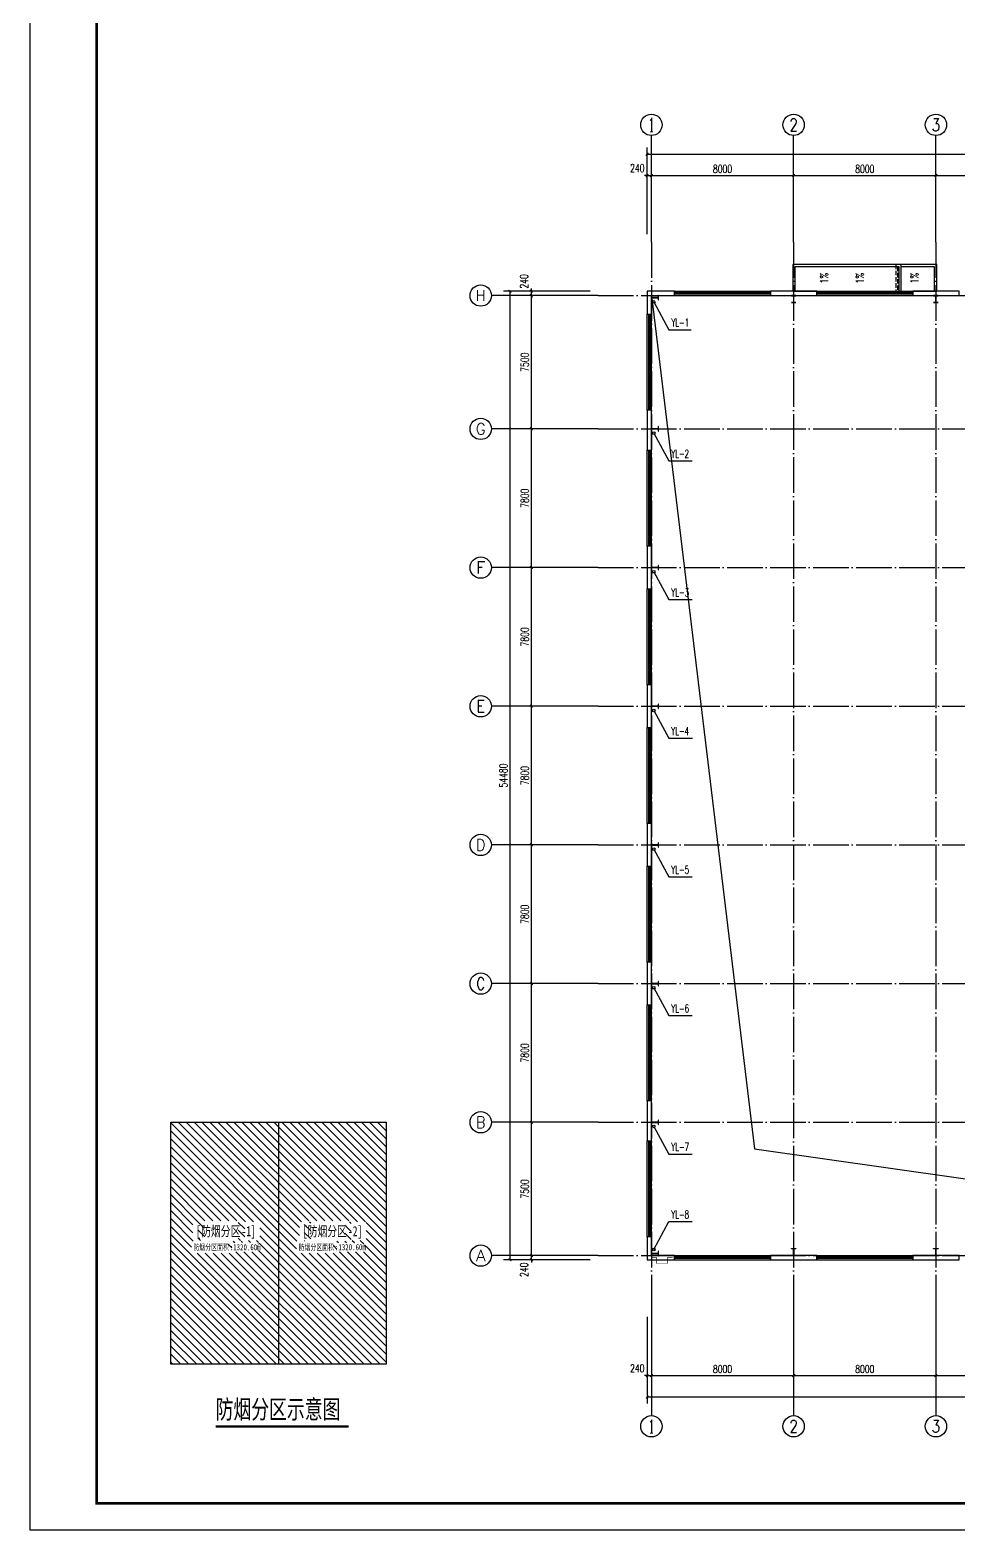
# Model space of a CAD drawing. Header units: millimetres. Extents: x 3804182 to 7463862, y 18008854 to 19247705.
# Drawn here: x 4682022 to 4734272, y 18842375 to 18926740 of the extents above; entities that cross this region are included whole.
import ezdxf
from ezdxf.enums import TextEntityAlignment as Align

# ---------------------------------------------------------------- set-up
doc = ezdxf.new("R2010")
doc.units = ezdxf.units.MM
doc.header["$LTSCALE"] = 1000
doc.header["$MEASUREMENT"] = 0
doc.linetypes.add('DASH', pattern=[0.35, 0.25, -0.1])
doc.linetypes.add('DOTE', pattern=[2.42, 2, -0.2, 0.02, -0.2])
doc.layers.get('Defpoints').update_dxf_attribs({"color": 1})
for name, color, linetype in [('0 - 填充', 251, 'Continuous'), ('00-人防文字', 140, 'Continuous'), ('AXIS_TEXT', 7, 'Continuous'), ('AXIS_外部', 171, 'Continuous'), ('COLUMN', 2, 'Continuous'), ('DIM_SYMB', 165, 'Continuous'), ('DIM_雨水', 3, 'Continuous'), ('DOTE', 250, 'DOTE'), ('PUB_TEXT', 7, 'Continuous'), ('TK', 4, 'Continuous'), ('TWT_TEXT', 7, 'Continuous'), ('VPIPE-雨水', 4, 'Continuous'), ('WALL-PARAPET', 6, 'Continuous'), ('WINDOW', 140, 'Continuous')]:
    doc.layers.add(name, color=color, linetype=linetype)
doc.styles.add('_TCH_AXIS', font='COMPLEX', dxfattribs={"bigfont": 'GBCBIG'})
doc.styles.add('_TCH_DIM', font='SIMPLEX', dxfattribs={"bigfont": 'GBCBIG'})
doc.styles.add('_TCH_DIM_T3', font='SIMPLEX', dxfattribs={"width": 0.705882, "bigfont": 'GBCBIG'})
doc.styles.add('_TWT_SERIAL', font='COMPLEX', dxfattribs={"width": 0.8, "height": 3, "bigfont": 'HZTXT'})
doc.styles.add('COMPLEX', font='COMPLEX')
doc.styles.add('HT', font='simhei.ttf', dxfattribs={"width": 0.7})
doc.dimstyles.new('_TCH_ARCH&&150', dxfattribs={"dimtxt": 446.25, "dimasz": 150, "dimexe": 375, "dimexo": 450, "dimgap": 150, "dimtad": 1, "dimdec": 0, "dimzin": 0, "dimdsep": 46, "dimtxsty": '_TCH_DIM_T3', "dimblk": 'ARCHTICK', "dimcen": 0.09, "dimclrt": 7, "dimazin": 2, "dimtfac": 1, "dimtdec": 0, "dimtix": 1, "dimtmove": 2, "dimatfit": 3, "dimfxl": 0, "dimtolj": 1, "dimtzin": 0, "dimarcsym": 0})

# ---------------------------------------------------------------- blocks, each defined once
blk = doc.blocks.new('A$C3ACC4A1C')
at = {"layer": 'COLUMN'}
h = blk.add_hatch(color=256, dxfattribs=at)
h.paths.add_polyline_path([(125, 400), (0, 400), (0, 388), (120, 388), (120, 200), (125, 200)])
h.paths.add_polyline_path([(250, 400), (125, 400), (125, 200), (130, 200), (130, 388), (250, 388)])
h.paths.add_polyline_path([(250, 12), (130, 12), (130, 200), (125, 200), (125, 0), (250, 0)])
h.paths.add_polyline_path([(125, 200), (120, 200), (120, 12), (0, 12), (0, 0), (125, 0)])
blk.add_lwpolyline([(0, 0), (0, 12), (120, 12), (120, 388), (0, 388), (0, 400), (250, 400), (250, 388), (130, 388), (130, 12), (250, 12), (250, 0)], close=True, dxfattribs=at)
blk = doc.blocks.new('GeYuanFrame_63378753', base_point=(20.09, 4.53))
at = {"layer": 'TK'}
blk.add_lwpolyline([(20.09, 4.53), (20.09, 598.53), (861.09, 598.53), (861.09, 4.53)], close=True, dxfattribs=at)
at = {"layer": 'TK', "const_width": 1}
blk.add_lwpolyline([(45.09, 588.53), (851.09, 588.53), (851.09, 14.53), (45.09, 14.53)], close=True, dxfattribs=at)
blk = doc.blocks.new('_ArchTick')
at = {"color": 0, "linetype": 'ByBlock', "const_width": 0.4}
blk.add_lwpolyline([(-0.5, -0.5), (0.5, 0.5)], dxfattribs=at)
blk = doc.blocks.new('*D113')
at = {"layer": 'AXIS_外部', "color": 0, "lineweight": -2}
for p, q in [((4716732, 18918556), (4716582, 18918556)), ((4716732, 18915256), (4716732, 18918931)), ((4716732, 18918556), (4716972, 18918556)), ((4716972, 18915256), (4716972, 18918931)), ((4716972, 18918556), (4717122, 18918556))]:
    blk.add_line(p, q, dxfattribs=at)
at = {"layer": 'Defpoints', "color": 0}
for p in [(4716972, 18918556), (4716732, 18914806), (4716972, 18914806)]:
    blk.add_point(p, dxfattribs=at)
at = {"layer": 'AXIS_外部', "color": 0, "lineweight": -2, "xscale": 150, "yscale": 150, "zscale": 150}
blk.add_blockref('_ArchTick', (4716732, 18918556), dxfattribs=at)
at = {"layer": 'AXIS_外部', "color": 0, "lineweight": -2, "xscale": 150, "yscale": 150, "zscale": 150, "rotation": 180}
blk.add_blockref('_ArchTick', (4716972, 18918556), dxfattribs=at)
at = {"layer": 'AXIS_外部', "color": 7, "insert": (4716177, 18918969), "char_height": 446.2, "attachment_point": 5, "style": '_TCH_DIM_T3'}
blk.add_mtext('\\A1;240', dxfattribs=at)
blk = doc.blocks.new('*D114')
at = {"layer": 'AXIS_外部', "color": 0, "lineweight": -2}
for p, q in [((4716972, 18915256), (4716972, 18918931)), ((4716972, 18918556), (4724972, 18918556)), ((4724972, 18915256), (4724972, 18918931))]:
    blk.add_line(p, q, dxfattribs=at)
at = {"layer": 'Defpoints', "color": 0}
for p in [(4724972, 18918556), (4716972, 18914806), (4724972, 18914806)]:
    blk.add_point(p, dxfattribs=at)
at = {"layer": 'AXIS_外部', "color": 0, "lineweight": -2, "xscale": 150, "yscale": 150, "zscale": 150, "rotation": 180}
blk.add_blockref('_ArchTick', (4716972, 18918556), dxfattribs=at)
at = {"layer": 'AXIS_外部', "color": 0, "lineweight": -2, "xscale": 150, "yscale": 150, "zscale": 150}
blk.add_blockref('_ArchTick', (4724972, 18918556), dxfattribs=at)
at = {"layer": 'AXIS_外部', "color": 7, "insert": (4720972, 18918929), "char_height": 446.2, "attachment_point": 5, "style": '_TCH_DIM_T3'}
blk.add_mtext('\\A1;8000', dxfattribs=at)
blk = doc.blocks.new('*D115')
at = {"layer": 'AXIS_外部', "color": 0, "lineweight": -2}
for p, q in [((4724972, 18915256), (4724972, 18918931)), ((4724972, 18918556), (4732972, 18918556)), ((4732972, 18915256), (4732972, 18918931))]:
    blk.add_line(p, q, dxfattribs=at)
at = {"layer": 'Defpoints', "color": 0}
for p in [(4732972, 18918556), (4724972, 18914806), (4732972, 18914806)]:
    blk.add_point(p, dxfattribs=at)
at = {"layer": 'AXIS_外部', "color": 0, "lineweight": -2, "xscale": 150, "yscale": 150, "zscale": 150, "rotation": 180}
blk.add_blockref('_ArchTick', (4724972, 18918556), dxfattribs=at)
at = {"layer": 'AXIS_外部', "color": 0, "lineweight": -2, "xscale": 150, "yscale": 150, "zscale": 150}
blk.add_blockref('_ArchTick', (4732972, 18918556), dxfattribs=at)
at = {"layer": 'AXIS_外部', "color": 7, "insert": (4728972, 18918929), "char_height": 446.2, "attachment_point": 5, "style": '_TCH_DIM_T3'}
blk.add_mtext('\\A1;8000', dxfattribs=at)
blk = doc.blocks.new('*D116')
at = {"layer": 'AXIS_外部', "color": 0, "lineweight": -2}
for p, q in [((4732972, 18915256), (4732972, 18918931)), ((4732972, 18918556), (4740972, 18918556)), ((4740972, 18915256), (4740972, 18918931))]:
    blk.add_line(p, q, dxfattribs=at)
at = {"layer": 'Defpoints', "color": 0}
for p in [(4740972, 18918556), (4732972, 18914806), (4740972, 18914806)]:
    blk.add_point(p, dxfattribs=at)
at = {"layer": 'AXIS_外部', "color": 0, "lineweight": -2, "xscale": 150, "yscale": 150, "zscale": 150, "rotation": 180}
blk.add_blockref('_ArchTick', (4732972, 18918556), dxfattribs=at)
at = {"layer": 'AXIS_外部', "color": 0, "lineweight": -2, "xscale": 150, "yscale": 150, "zscale": 150}
blk.add_blockref('_ArchTick', (4740972, 18918556), dxfattribs=at)
at = {"layer": 'AXIS_外部', "color": 7, "insert": (4736972, 18918929), "char_height": 446.2, "attachment_point": 5, "style": '_TCH_DIM_T3'}
blk.add_mtext('\\A1;8000', dxfattribs=at)
blk = doc.blocks.new('*D121')
at = {"layer": 'AXIS_外部', "color": 0, "lineweight": -2}
for p, q in [((4716732, 18915256), (4716732, 18920131)), ((4765212, 18915256), (4765212, 18920131)), ((4716732, 18919756), (4765212, 18919756))]:
    blk.add_line(p, q, dxfattribs=at)
at = {"layer": 'Defpoints', "color": 0}
for p in [(4765212, 18919756), (4716732, 18914806), (4765212, 18914806)]:
    blk.add_point(p, dxfattribs=at)
at = {"layer": 'AXIS_外部', "color": 0, "lineweight": -2, "xscale": 150, "yscale": 150, "zscale": 150, "rotation": 180}
blk.add_blockref('_ArchTick', (4716732, 18919756), dxfattribs=at)
at = {"layer": 'AXIS_外部', "color": 0, "lineweight": -2, "xscale": 150, "yscale": 150, "zscale": 150}
blk.add_blockref('_ArchTick', (4765212, 18919756), dxfattribs=at)
at = {"layer": 'AXIS_外部', "color": 7, "insert": (4740972, 18920129), "char_height": 446.2, "attachment_point": 5, "style": '_TCH_DIM_T3'}
blk.add_mtext('\\A1;48480', dxfattribs=at)
blk = doc.blocks.new('*D130')
at = {"layer": 'AXIS_外部', "color": 0, "lineweight": -2}
for p, q in [((4716732, 18854356), (4716732, 18850681)), ((4716972, 18854356), (4716972, 18850681)), ((4716732, 18851056), (4716582, 18851056)), ((4716732, 18851056), (4716972, 18851056)), ((4716972, 18851056), (4717122, 18851056))]:
    blk.add_line(p, q, dxfattribs=at)
at = {"layer": 'Defpoints', "color": 0}
for p in [(4716732, 18854806), (4716972, 18854806), (4716972, 18851056)]:
    blk.add_point(p, dxfattribs=at)
at = {"layer": 'AXIS_外部', "color": 0, "lineweight": -2, "xscale": 150, "yscale": 150, "zscale": 150}
blk.add_blockref('_ArchTick', (4716732, 18851056), dxfattribs=at)
at = {"layer": 'AXIS_外部', "color": 0, "lineweight": -2, "xscale": 150, "yscale": 150, "zscale": 150, "rotation": 180}
blk.add_blockref('_ArchTick', (4716972, 18851056), dxfattribs=at)
at = {"layer": 'AXIS_外部', "color": 7, "insert": (4716177, 18851469), "char_height": 446.2, "attachment_point": 5, "style": '_TCH_DIM_T3'}
blk.add_mtext('\\A1;240', dxfattribs=at)
blk = doc.blocks.new('*D131')
at = {"layer": 'AXIS_外部', "color": 0, "lineweight": -2}
for p, q in [((4716972, 18854356), (4716972, 18850681)), ((4724972, 18854356), (4724972, 18850681)), ((4716972, 18851056), (4724972, 18851056))]:
    blk.add_line(p, q, dxfattribs=at)
at = {"layer": 'Defpoints', "color": 0}
for p in [(4716972, 18854806), (4724972, 18854806), (4724972, 18851056)]:
    blk.add_point(p, dxfattribs=at)
at = {"layer": 'AXIS_外部', "color": 0, "lineweight": -2, "xscale": 150, "yscale": 150, "zscale": 150, "rotation": 180}
blk.add_blockref('_ArchTick', (4716972, 18851056), dxfattribs=at)
at = {"layer": 'AXIS_外部', "color": 0, "lineweight": -2, "xscale": 150, "yscale": 150, "zscale": 150}
blk.add_blockref('_ArchTick', (4724972, 18851056), dxfattribs=at)
at = {"layer": 'AXIS_外部', "color": 7, "insert": (4720972, 18851429), "char_height": 446.2, "attachment_point": 5, "style": '_TCH_DIM_T3'}
blk.add_mtext('\\A1;8000', dxfattribs=at)
blk = doc.blocks.new('*D132')
at = {"layer": 'AXIS_外部', "color": 0, "lineweight": -2}
for p, q in [((4724972, 18854356), (4724972, 18850681)), ((4732972, 18854356), (4732972, 18850681)), ((4724972, 18851056), (4732972, 18851056))]:
    blk.add_line(p, q, dxfattribs=at)
at = {"layer": 'Defpoints', "color": 0}
for p in [(4724972, 18854806), (4732972, 18854806), (4732972, 18851056)]:
    blk.add_point(p, dxfattribs=at)
at = {"layer": 'AXIS_外部', "color": 0, "lineweight": -2, "xscale": 150, "yscale": 150, "zscale": 150, "rotation": 180}
blk.add_blockref('_ArchTick', (4724972, 18851056), dxfattribs=at)
at = {"layer": 'AXIS_外部', "color": 0, "lineweight": -2, "xscale": 150, "yscale": 150, "zscale": 150}
blk.add_blockref('_ArchTick', (4732972, 18851056), dxfattribs=at)
at = {"layer": 'AXIS_外部', "color": 7, "insert": (4728972, 18851429), "char_height": 446.2, "attachment_point": 5, "style": '_TCH_DIM_T3'}
blk.add_mtext('\\A1;8000', dxfattribs=at)
blk = doc.blocks.new('*D133')
at = {"layer": 'AXIS_外部', "color": 0, "lineweight": -2}
for p, q in [((4732972, 18854356), (4732972, 18850681)), ((4740972, 18854356), (4740972, 18850681)), ((4732972, 18851056), (4740972, 18851056))]:
    blk.add_line(p, q, dxfattribs=at)
at = {"layer": 'Defpoints', "color": 0}
for p in [(4732972, 18854806), (4740972, 18854806), (4740972, 18851056)]:
    blk.add_point(p, dxfattribs=at)
at = {"layer": 'AXIS_外部', "color": 0, "lineweight": -2, "xscale": 150, "yscale": 150, "zscale": 150, "rotation": 180}
blk.add_blockref('_ArchTick', (4732972, 18851056), dxfattribs=at)
at = {"layer": 'AXIS_外部', "color": 0, "lineweight": -2, "xscale": 150, "yscale": 150, "zscale": 150}
blk.add_blockref('_ArchTick', (4740972, 18851056), dxfattribs=at)
at = {"layer": 'AXIS_外部', "color": 7, "insert": (4736972, 18851429), "char_height": 446.2, "attachment_point": 5, "style": '_TCH_DIM_T3'}
blk.add_mtext('\\A1;8000', dxfattribs=at)
blk = doc.blocks.new('*D138')
at = {"layer": 'AXIS_外部', "color": 0, "lineweight": -2}
for p, q in [((4716732, 18854356), (4716732, 18849481)), ((4765212, 18854356), (4765212, 18849481)), ((4716732, 18849856), (4765212, 18849856))]:
    blk.add_line(p, q, dxfattribs=at)
at = {"layer": 'Defpoints', "color": 0}
for p in [(4716732, 18854806), (4765212, 18854806), (4765212, 18849856)]:
    blk.add_point(p, dxfattribs=at)
at = {"layer": 'AXIS_外部', "color": 0, "lineweight": -2, "xscale": 150, "yscale": 150, "zscale": 150, "rotation": 180}
blk.add_blockref('_ArchTick', (4716732, 18849856), dxfattribs=at)
at = {"layer": 'AXIS_外部', "color": 0, "lineweight": -2, "xscale": 150, "yscale": 150, "zscale": 150}
blk.add_blockref('_ArchTick', (4765212, 18849856), dxfattribs=at)
at = {"layer": 'AXIS_外部', "color": 7, "insert": (4740972, 18850229), "char_height": 446.2, "attachment_point": 5, "style": '_TCH_DIM_T3'}
blk.add_mtext('\\A1;48480', dxfattribs=at)
blk = doc.blocks.new('*D139')
at = {"layer": 'AXIS_外部', "color": 0, "lineweight": -2}
for p, q in [((4713522, 18857806), (4709847, 18857806)), ((4713522, 18857566), (4709847, 18857566)), ((4710222, 18857806), (4710222, 18857956)), ((4710222, 18857566), (4710222, 18857806)), ((4710222, 18857566), (4710222, 18857416))]:
    blk.add_line(p, q, dxfattribs=at)
at = {"layer": 'Defpoints', "color": 0}
for p in [(4710222, 18857806), (4713972, 18857806), (4713972, 18857566)]:
    blk.add_point(p, dxfattribs=at)
at = {"layer": 'AXIS_外部', "color": 0, "lineweight": -2, "xscale": 150, "yscale": 150, "zscale": 150}
for p, rotation in [((4710222, 18857806), 270), ((4710222, 18857566), 90)]:
    blk.add_blockref('_ArchTick', p, dxfattribs=dict(at, rotation=rotation))
at = {"layer": 'AXIS_外部', "color": 7, "insert": (4709809, 18857011), "char_height": 446.2, "attachment_point": 5, "rotation": 90, "style": '_TCH_DIM_T3'}
blk.add_mtext('\\A1;240', dxfattribs=at)
blk = doc.blocks.new('*D140')
at = {"layer": 'AXIS_外部', "color": 0, "lineweight": -2}
for p, q in [((4713522, 18865306), (4709847, 18865306)), ((4710222, 18857806), (4710222, 18865306)), ((4713522, 18857806), (4709847, 18857806))]:
    blk.add_line(p, q, dxfattribs=at)
at = {"layer": 'Defpoints', "color": 0}
for p in [(4710222, 18865306), (4713972, 18865306), (4713972, 18857806)]:
    blk.add_point(p, dxfattribs=at)
at = {"layer": 'AXIS_外部', "color": 0, "lineweight": -2, "xscale": 150, "yscale": 150, "zscale": 150}
for p, rotation in [((4710222, 18865306), 90), ((4710222, 18857806), 270)]:
    blk.add_blockref('_ArchTick', p, dxfattribs=dict(at, rotation=rotation))
at = {"layer": 'AXIS_外部', "color": 7, "insert": (4709848, 18861556), "char_height": 446.2, "attachment_point": 5, "rotation": 90, "style": '_TCH_DIM_T3'}
blk.add_mtext('\\A1;7500', dxfattribs=at)
blk = doc.blocks.new('*D141')
at = {"layer": 'AXIS_外部', "color": 0, "lineweight": -2}
for p, q in [((4713522, 18873106), (4709847, 18873106)), ((4710222, 18865306), (4710222, 18873106)), ((4713522, 18865306), (4709847, 18865306))]:
    blk.add_line(p, q, dxfattribs=at)
at = {"layer": 'Defpoints', "color": 0}
for p in [(4710222, 18873106), (4713972, 18873106), (4713972, 18865306)]:
    blk.add_point(p, dxfattribs=at)
at = {"layer": 'AXIS_外部', "color": 0, "lineweight": -2, "xscale": 150, "yscale": 150, "zscale": 150}
for p, rotation in [((4710222, 18873106), 90), ((4710222, 18865306), 270)]:
    blk.add_blockref('_ArchTick', p, dxfattribs=dict(at, rotation=rotation))
at = {"layer": 'AXIS_外部', "color": 7, "insert": (4709848, 18869206), "char_height": 446.2, "attachment_point": 5, "rotation": 90, "style": '_TCH_DIM_T3'}
blk.add_mtext('\\A1;7800', dxfattribs=at)
blk = doc.blocks.new('*D142')
at = {"layer": 'AXIS_外部', "color": 0, "lineweight": -2}
for p, q in [((4713522, 18880906), (4709847, 18880906)), ((4710222, 18873106), (4710222, 18880906)), ((4713522, 18873106), (4709847, 18873106))]:
    blk.add_line(p, q, dxfattribs=at)
at = {"layer": 'Defpoints', "color": 0}
for p in [(4710222, 18880906), (4713972, 18880906), (4713972, 18873106)]:
    blk.add_point(p, dxfattribs=at)
at = {"layer": 'AXIS_外部', "color": 0, "lineweight": -2, "xscale": 150, "yscale": 150, "zscale": 150}
for p, rotation in [((4710222, 18880906), 90), ((4710222, 18873106), 270)]:
    blk.add_blockref('_ArchTick', p, dxfattribs=dict(at, rotation=rotation))
at = {"layer": 'AXIS_外部', "color": 7, "insert": (4709848, 18877006), "char_height": 446.2, "attachment_point": 5, "rotation": 90, "style": '_TCH_DIM_T3'}
blk.add_mtext('\\A1;7800', dxfattribs=at)
blk = doc.blocks.new('*D143')
at = {"layer": 'AXIS_外部', "color": 0, "lineweight": -2}
for p, q in [((4713522, 18888706), (4709847, 18888706)), ((4710222, 18880906), (4710222, 18888706)), ((4713522, 18880906), (4709847, 18880906))]:
    blk.add_line(p, q, dxfattribs=at)
at = {"layer": 'Defpoints', "color": 0}
for p in [(4710222, 18888706), (4713972, 18888706), (4713972, 18880906)]:
    blk.add_point(p, dxfattribs=at)
at = {"layer": 'AXIS_外部', "color": 0, "lineweight": -2, "xscale": 150, "yscale": 150, "zscale": 150}
for p, rotation in [((4710222, 18888706), 90), ((4710222, 18880906), 270)]:
    blk.add_blockref('_ArchTick', p, dxfattribs=dict(at, rotation=rotation))
at = {"layer": 'AXIS_外部', "color": 7, "insert": (4709848, 18884806), "char_height": 446.2, "attachment_point": 5, "rotation": 90, "style": '_TCH_DIM_T3'}
blk.add_mtext('\\A1;7800', dxfattribs=at)
blk = doc.blocks.new('*D144')
at = {"layer": 'AXIS_外部', "color": 0, "lineweight": -2}
for p, q in [((4713522, 18896506), (4709847, 18896506)), ((4710222, 18888706), (4710222, 18896506)), ((4713522, 18888706), (4709847, 18888706))]:
    blk.add_line(p, q, dxfattribs=at)
at = {"layer": 'Defpoints', "color": 0}
for p in [(4710222, 18896506), (4713972, 18896506), (4713972, 18888706)]:
    blk.add_point(p, dxfattribs=at)
at = {"layer": 'AXIS_外部', "color": 0, "lineweight": -2, "xscale": 150, "yscale": 150, "zscale": 150}
for p, rotation in [((4710222, 18896506), 90), ((4710222, 18888706), 270)]:
    blk.add_blockref('_ArchTick', p, dxfattribs=dict(at, rotation=rotation))
at = {"layer": 'AXIS_外部', "color": 7, "insert": (4709848, 18892606), "char_height": 446.2, "attachment_point": 5, "rotation": 90, "style": '_TCH_DIM_T3'}
blk.add_mtext('\\A1;7800', dxfattribs=at)
blk = doc.blocks.new('*D145')
at = {"layer": 'AXIS_外部', "color": 0, "lineweight": -2}
for p, q in [((4713522, 18904306), (4709847, 18904306)), ((4710222, 18896506), (4710222, 18904306)), ((4713522, 18896506), (4709847, 18896506))]:
    blk.add_line(p, q, dxfattribs=at)
at = {"layer": 'Defpoints', "color": 0}
for p in [(4710222, 18904306), (4713972, 18904306), (4713972, 18896506)]:
    blk.add_point(p, dxfattribs=at)
at = {"layer": 'AXIS_外部', "color": 0, "lineweight": -2, "xscale": 150, "yscale": 150, "zscale": 150}
for p, rotation in [((4710222, 18904306), 90), ((4710222, 18896506), 270)]:
    blk.add_blockref('_ArchTick', p, dxfattribs=dict(at, rotation=rotation))
at = {"layer": 'AXIS_外部', "color": 7, "insert": (4709848, 18900406), "char_height": 446.2, "attachment_point": 5, "rotation": 90, "style": '_TCH_DIM_T3'}
blk.add_mtext('\\A1;7800', dxfattribs=at)
blk = doc.blocks.new('*D146')
at = {"layer": 'AXIS_外部', "color": 0, "lineweight": -2}
for p, q in [((4713522, 18911806), (4709847, 18911806)), ((4710222, 18904306), (4710222, 18911806)), ((4713522, 18904306), (4709847, 18904306))]:
    blk.add_line(p, q, dxfattribs=at)
at = {"layer": 'Defpoints', "color": 0}
for p in [(4710222, 18911806), (4713972, 18911806), (4713972, 18904306)]:
    blk.add_point(p, dxfattribs=at)
at = {"layer": 'AXIS_外部', "color": 0, "lineweight": -2, "xscale": 150, "yscale": 150, "zscale": 150}
for p, rotation in [((4710222, 18911806), 90), ((4710222, 18904306), 270)]:
    blk.add_blockref('_ArchTick', p, dxfattribs=dict(at, rotation=rotation))
at = {"layer": 'AXIS_外部', "color": 7, "insert": (4709848, 18908056), "char_height": 446.2, "attachment_point": 5, "rotation": 90, "style": '_TCH_DIM_T3'}
blk.add_mtext('\\A1;7500', dxfattribs=at)
blk = doc.blocks.new('*D147')
at = {"layer": 'AXIS_外部', "color": 0, "lineweight": -2}
for p, q in [((4713522, 18912046), (4709847, 18912046)), ((4713522, 18911806), (4709847, 18911806)), ((4710222, 18912046), (4710222, 18912196)), ((4710222, 18911806), (4710222, 18912046)), ((4710222, 18911806), (4710222, 18911656))]:
    blk.add_line(p, q, dxfattribs=at)
at = {"layer": 'Defpoints', "color": 0}
for p in [(4710222, 18912046), (4713972, 18912046), (4713972, 18911806)]:
    blk.add_point(p, dxfattribs=at)
at = {"layer": 'AXIS_外部', "color": 0, "lineweight": -2, "xscale": 150, "yscale": 150, "zscale": 150}
for p, rotation in [((4710222, 18912046), 270), ((4710222, 18911806), 90)]:
    blk.add_blockref('_ArchTick', p, dxfattribs=dict(at, rotation=rotation))
at = {"layer": 'AXIS_外部', "color": 7, "insert": (4709809, 18912601), "char_height": 446.2, "attachment_point": 5, "rotation": 90, "style": '_TCH_DIM_T3'}
blk.add_mtext('\\A1;240', dxfattribs=at)
blk = doc.blocks.new('*D148')
at = {"layer": 'AXIS_外部', "color": 0, "lineweight": -2}
for p, q in [((4713522, 18912046), (4708647, 18912046)), ((4709022, 18857566), (4709022, 18912046)), ((4713522, 18857566), (4708647, 18857566))]:
    blk.add_line(p, q, dxfattribs=at)
at = {"layer": 'Defpoints', "color": 0}
for p in [(4709022, 18912046), (4713972, 18912046), (4713972, 18857566)]:
    blk.add_point(p, dxfattribs=at)
at = {"layer": 'AXIS_外部', "color": 0, "lineweight": -2, "xscale": 150, "yscale": 150, "zscale": 150}
for p, rotation in [((4709022, 18912046), 90), ((4709022, 18857566), 270)]:
    blk.add_blockref('_ArchTick', p, dxfattribs=dict(at, rotation=rotation))
at = {"layer": 'AXIS_外部', "color": 7, "insert": (4708648, 18884806), "char_height": 446.2, "attachment_point": 5, "rotation": 90, "style": '_TCH_DIM_T3'}
blk.add_mtext('\\A1;54480', dxfattribs=at)
blk = doc.blocks.new('_AXISO')
blk.add_circle((0, 0), 0.5)
at = {"layer": 'AXIS_TEXT', "style": 'COMPLEX', "width": 1.041667}
blk.add_attdef('A', text='', height=0.56, dxfattribs=at).set_placement((-0.25, -0.28), (0.25, -0.28), align=Align.FIT)
blk = doc.blocks.new('$WINLIB2D$00000001')
for p, q in [((-0.5, 0.5), (0.5, 0.5)), ((-0.5, 0.5), (-0.5, -0.5)), ((0.5, -0.5), (0.5, 0.5)), ((0.5, 0.167), (-0.5, 0.167)), ((0.5, -0.167), (-0.5, -0.167)), ((-0.5, -0.5), (0.5, -0.5))]:
    blk.add_line(p, q)

msp = doc.modelspace()

# ---------------------------------------------------------------- hatches: boundary and pattern name
at = {"layer": '0 - 填充'}
h = msp.add_hatch(dxfattribs=at)
h.set_pattern_fill('ANSI31', color=256, scale=200, angle=270, style=0)
h.set_pattern_definition([(315, (0, 0), (224.506403, 224.506403), [])])
h.paths.add_polyline_path([(4689934.5, 18865313), (4702054.5, 18865313), (4702054.5, 18851693), (4689934.5, 18851693)])
edge = h.paths.add_edge_path(flags=16)
edge.add_line((4691185.9, 18858656.6), (4691822.3, 18858656.6))
edge.add_line((4691822.3, 18858656.6), (4691822.3, 18859715.1))
edge.add_line((4691822.3, 18859715.1), (4691185.9, 18859715.1))
edge.add_line((4691185.9, 18859715.1), (4691185.9, 18858656.6))
edge.add_line((4691456.8, 18858621.8), (4694103.3, 18858621.8))
edge.add_line((4694103.3, 18858621.8), (4694103.3, 18859756.3))
edge.add_line((4694103.3, 18859756.3), (4691456.8, 18859756.3))
edge.add_line((4691456.8, 18859756.3), (4691456.8, 18858621.8))
edge.add_line((4693737.8, 18858656.6), (4694941.3, 18858656.6))
edge.add_line((4694941.3, 18858656.6), (4694941.3, 18859715.1))
edge.add_line((4694941.3, 18859715.1), (4693737.8, 18859715.1))
edge.add_line((4693737.8, 18859715.1), (4693737.8, 18858656.6))
edge = h.paths.add_edge_path(flags=16)
edge.add_line((4691101.6, 18857944.3), (4693370, 18857944.3))
edge.add_line((4693370, 18857944.3), (4693370, 18858625))
edge.add_line((4693370, 18858625), (4691101.6, 18858625))
edge.add_line((4691101.6, 18858625), (4691101.6, 18857944.3))
edge.add_line((4693171.1, 18858023.5), (4694873.2, 18858023.5))
edge.add_line((4694873.2, 18858023.5), (4694873.2, 18858536.2))
edge.add_line((4694873.2, 18858536.2), (4693171.1, 18858536.2))
edge.add_line((4693171.1, 18858536.2), (4693171.1, 18858023.5))
edge.add_line((4694746.4, 18858294.6), (4694914.1, 18858294.6))
edge.add_line((4694914.1, 18858294.6), (4694914.1, 18858542.4))
edge.add_line((4694914.1, 18858542.4), (4694746.4, 18858542.4))
edge.add_line((4694746.4, 18858542.4), (4694746.4, 18858294.6))
edge = h.paths.add_edge_path(flags=16)
edge.add_line((4697176.3, 18858656.6), (4697812.7, 18858656.6))
edge.add_line((4697812.7, 18858656.6), (4697812.7, 18859715.1))
edge.add_line((4697812.7, 18859715.1), (4697176.3, 18859715.1))
edge.add_line((4697176.3, 18859715.1), (4697176.3, 18858656.6))
edge.add_line((4697447.2, 18858621.8), (4700093.7, 18858621.8))
edge.add_line((4700093.7, 18858621.8), (4700093.7, 18859756.3))
edge.add_line((4700093.7, 18859756.3), (4697447.2, 18859756.3))
edge.add_line((4697447.2, 18859756.3), (4697447.2, 18858621.8))
edge.add_line((4699728.2, 18858656.6), (4700931.6, 18858656.6))
edge.add_line((4700931.6, 18858656.6), (4700931.6, 18859715.1))
edge.add_line((4700931.6, 18859715.1), (4699728.2, 18859715.1))
edge.add_line((4699728.2, 18859715.1), (4699728.2, 18858656.6))
edge = h.paths.add_edge_path(flags=16)
edge.add_line((4697018.1, 18857944.3), (4699286.5, 18857944.3))
edge.add_line((4699286.5, 18857944.3), (4699286.5, 18858625))
edge.add_line((4699286.5, 18858625), (4697018.1, 18858625))
edge.add_line((4697018.1, 18858625), (4697018.1, 18857944.3))
edge.add_line((4699087.6, 18858023.5), (4700789.6, 18858023.5))
edge.add_line((4700789.6, 18858023.5), (4700789.6, 18858536.2))
edge.add_line((4700789.6, 18858536.2), (4699087.6, 18858536.2))
edge.add_line((4699087.6, 18858536.2), (4699087.6, 18858023.5))
edge.add_line((4700662.9, 18858294.6), (4700830.6, 18858294.6))
edge.add_line((4700830.6, 18858294.6), (4700830.6, 18858542.4))
edge.add_line((4700830.6, 18858542.4), (4700662.9, 18858542.4))
edge.add_line((4700662.9, 18858542.4), (4700662.9, 18858294.6))

# ---------------------------------------------------------------- linework, layer by layer
at = {"const_width": 30}
msp.add_lwpolyline([(4718171.6, 18857686.2), (4717871.6, 18857686.2), (4717871.6, 18857366.2), (4717271.6, 18857366.2), (4717271.6, 18857686.2), (4716971.6, 18857686.2)], dxfattribs=at)
at = {"layer": 'AXIS_外部'}
for p, q in [((4716971.6, 18914806.2), (4716971.6, 18920806.2)), ((4724971.6, 18914806.2), (4724971.6, 18920806.2)), ((4732971.6, 18914806.2), (4732971.6, 18920806.2)), ((4713971.6, 18911806.2), (4707971.6, 18911806.2)), ((4713971.6, 18904306.2), (4707971.6, 18904306.2)), ((4713971.6, 18896506.2), (4707971.6, 18896506.2)), ((4713971.6, 18888706.2), (4707971.6, 18888706.2)), ((4713971.6, 18880906.2), (4707971.6, 18880906.2)), ((4713971.6, 18873106.2), (4707971.6, 18873106.2)), ((4695994.5, 18865313), (4695994.5, 18851693)), ((4713971.6, 18865306.2), (4707971.6, 18865306.2)), ((4713971.6, 18857806.2), (4707971.6, 18857806.2)), ((4716971.6, 18854806.2), (4716971.6, 18848806.2)), ((4724971.6, 18854806.2), (4724971.6, 18848806.2)), ((4732971.6, 18854806.2), (4732971.6, 18848806.2))]:
    msp.add_line(p, q, dxfattribs=at)
msp.add_lwpolyline([(4689934.5, 18865313), (4702054.5, 18865313), (4702054.5, 18851693), (4689934.5, 18851693)], close=True, dxfattribs=at)
at = {"layer": 'DIM_SYMB'}
for points in [[(4727068.6, 18912140.9, 0, 0, 0), (4727068.6, 18912887.1, 120, 0, 0), (4727068.6, 18913337.1, 0, 0, 0)], [(4729074.6, 18912140.9, 0, 0, 0), (4729074.6, 18912887.1, 120, 0, 0), (4729074.6, 18913337.1, 0, 0, 0)], [(4732146, 18912140.9, 0, 0, 0), (4732146, 18912887.1, 120, 0, 0), (4732146, 18913337.1, 0, 0, 0)]]:
    msp.add_lwpolyline(points, format="xyseb", dxfattribs=at)
at = {"layer": 'DIM_SYMB', "const_width": 140}
msp.add_lwpolyline([(4692457.2, 18848195.7), (4699952.8, 18848195.7)], dxfattribs=at)
at = {"layer": 'DIM_雨水'}
for p, q in [((4717098.8, 18911443), (4717943.2, 18909879.2)), ((4717943.2, 18909879.2), (4719201, 18909879.2)), ((4717098.8, 18904068), (4717943.2, 18902504.2)), ((4717943.2, 18902504.2), (4719262.6, 18902504.2)), ((4717098.8, 18896268), (4717943.2, 18894704.2)), ((4717943.2, 18894704.2), (4719262.6, 18894704.2)), ((4717098.8, 18888468), (4717943.2, 18886904.2)), ((4717943.2, 18886904.2), (4719287.5, 18886904.2)), ((4717098.8, 18880668), (4717943.2, 18879104.2)), ((4717943.2, 18879104.2), (4719262.6, 18879104.2)), ((4717098.8, 18872868), (4717943.2, 18871304.2)), ((4717943.2, 18871304.2), (4719262.6, 18871304.2)), ((4717098.8, 18865078), (4717943.2, 18863514.2)), ((4717943.2, 18863514.2), (4719262.6, 18863514.2)), ((4717098.8, 18858154.4), (4717943.2, 18859718.1)), ((4717943.2, 18859718.1), (4719262.6, 18859718.1))]:
    msp.add_line(p, q, dxfattribs=at)
at = {"layer": 'DOTE'}
for p, q in [((4716971.6, 18914806.2), (4716971.6, 18854806.2)), ((4724971.6, 18914806.2), (4724971.6, 18854806.2)), ((4732971.6, 18914806.2), (4732971.6, 18854806.2)), ((4713971.6, 18911806.2), (4767971.6, 18911806.2)), ((4713971.6, 18904306.2), (4770344.5, 18904306.2)), ((4713971.6, 18896506.2), (4770344.5, 18896506.2)), ((4713971.6, 18888706.2), (4770344.5, 18888706.2)), ((4713971.6, 18880906.2), (4770344.5, 18880906.2)), ((4713971.6, 18873106.2), (4770344.5, 18873106.2)), ((4713971.6, 18865306.2), (4770344.5, 18865306.2)), ((4713971.6, 18857806.2), (4770344.5, 18857806.2))]:
    msp.add_line(p, q, dxfattribs=at)
at = {"layer": 'VPIPE-雨水', "linetype": 'Continuous'}
for centre in [(4717098.8, 18911443), (4717098.8, 18904068), (4717098.8, 18896268), (4717098.8, 18888468), (4717098.8, 18880668), (4717098.8, 18872868), (4717098.8, 18865078), (4717098.8, 18858154.4)]:
    msp.add_circle(centre, 75, dxfattribs=at)
at = {"layer": 'WALL-PARAPET'}
for p, q in [((4718271.6, 18912046.2), (4716731.6, 18912046.2)), ((4716731.6, 18912046.2), (4716731.6, 18910756.2)), ((4716971.6, 18911806.2), (4718271.6, 18911806.2)), ((4716971.6, 18910756.2), (4716971.6, 18911806.2)), ((4718271.6, 18911806.2), (4718271.6, 18912046.2)), ((4726271.6, 18912046.2), (4723671.6, 18912046.2)), ((4723671.6, 18912046.2), (4723671.6, 18911806.2)), ((4723671.6, 18911806.2), (4726271.6, 18911806.2)), ((4726271.6, 18911806.2), (4726271.6, 18912046.2)), ((4734271.6, 18912046.2), (4731671.6, 18912046.2)), ((4731671.6, 18912046.2), (4731671.6, 18911806.2)), ((4731671.6, 18911806.2), (4734271.6, 18911806.2)), ((4734271.6, 18911806.2), (4734271.6, 18912046.2)), ((4716731.6, 18910756.2), (4716971.6, 18910756.2)), ((4716971.6, 18905356.2), (4716731.6, 18905356.2)), ((4716731.6, 18905356.2), (4716731.6, 18903106.2)), ((4716971.6, 18903106.2), (4716971.6, 18905356.2)), ((4716731.6, 18903106.2), (4716971.6, 18903106.2)), ((4716971.6, 18897706.2), (4716731.6, 18897706.2)), ((4716731.6, 18897706.2), (4716731.6, 18895306.2)), ((4716971.6, 18895306.2), (4716971.6, 18897706.2)), ((4716731.6, 18895306.2), (4716971.6, 18895306.2)), ((4716971.6, 18889906.2), (4716731.6, 18889906.2)), ((4716731.6, 18889906.2), (4716731.6, 18887506.2)), ((4716971.6, 18887506.2), (4716971.6, 18889906.2)), ((4716731.6, 18887506.2), (4716971.6, 18887506.2)), ((4716971.6, 18882106.2), (4716731.6, 18882106.2)), ((4716731.6, 18882106.2), (4716731.6, 18879706.2)), ((4716971.6, 18879706.2), (4716971.6, 18882106.2)), ((4716731.6, 18879706.2), (4716971.6, 18879706.2)), ((4716971.6, 18874306.2), (4716731.6, 18874306.2)), ((4716731.6, 18874306.2), (4716731.6, 18871906.2)), ((4716971.6, 18871906.2), (4716971.6, 18874306.2)), ((4716731.6, 18871906.2), (4716971.6, 18871906.2)), ((4716971.6, 18866506.2), (4716731.6, 18866506.2)), ((4716731.6, 18866506.2), (4716731.6, 18864256.2)), ((4716971.6, 18864256.2), (4716971.6, 18866506.2)), ((4716731.6, 18864256.2), (4716971.6, 18864256.2)), ((4716971.6, 18858856.2), (4716731.6, 18858856.2)), ((4716731.6, 18858856.2), (4716731.6, 18857566.2)), ((4716971.6, 18857806.2), (4716971.6, 18858856.2)), ((4716731.6, 18857566.2), (4718271.6, 18857566.2)), ((4718271.6, 18857806.2), (4716971.6, 18857806.2)), ((4718271.6, 18857566.2), (4718271.6, 18857806.2)), ((4726271.6, 18857806.2), (4723671.6, 18857806.2)), ((4723671.6, 18857806.2), (4723671.6, 18857566.2)), ((4723671.6, 18857566.2), (4726271.6, 18857566.2)), ((4726271.6, 18857566.2), (4726271.6, 18857806.2)), ((4734271.6, 18857806.2), (4731671.6, 18857806.2)), ((4731671.6, 18857806.2), (4731671.6, 18857566.2)), ((4731671.6, 18857566.2), (4734271.6, 18857566.2)), ((4734271.6, 18857566.2), (4734271.6, 18857806.2))]:
    msp.add_line(p, q, dxfattribs=at)
at = {"layer": 'WINDOW', "linetype": 'DASH'}
for p, q in [((4730721.6, 18913546.2), (4730721.6, 18912046.2)), ((4730821.6, 18913426.2), (4730821.6, 18912046.2))]:
    msp.add_line(p, q, dxfattribs=at)
at = {"layer": 'WINDOW'}
msp.add_lwpolyline([(4731021.6, 18913546.2), (4724921.6, 18913546.2), (4724921.6, 18912046.2), (4731021.6, 18912046.2)], close=True, dxfattribs=at)
for points in [[(4730901.6, 18912046.2), (4730901.6, 18913426.2), (4725041.6, 18913426.2), (4725041.6, 18912046.2)], [(4731221.6, 18912046.2), (4733021.6, 18912046.2), (4733021.6, 18913546.2), (4731021.6, 18913546.2)], [(4732901.6, 18912046.2), (4732901.6, 18913426.2), (4731021.6, 18913426.2)]]:
    msp.add_lwpolyline(points, dxfattribs=at)
at = {"layer": 'WINDOW', "color": 8}
msp.add_lwpolyline([(4716983.6, 18911806.2), (4722777.7, 18863817.1), (4764971.6, 18857806.2)], dxfattribs=at)

# ---------------------------------------------------------------- block references
at = {"layer": 'AXIS_外部', "xscale": 150, "yscale": 150, "zscale": 150}
msp.add_blockref('GeYuanFrame_63378753', (4682021.6, 18842374.7), dxfattribs=at)
at = {"layer": 'AXIS_外部'}
ref = msp.add_blockref('_AXISO', (4716971.6, 18921406.2), dxfattribs=dict(at, xscale=1200, yscale=1200, zscale=1200))
ref.add_attrib('A', '1', dxfattribs={"layer": 'AXIS_TEXT', "height": 772.1, "style": '_TCH_AXIS'}).set_placement((4716806.1, 18921020.1), (4717137, 18921020.1), align=Align.FIT)
ref = msp.add_blockref('_AXISO', (4724971.6, 18921406.2), dxfattribs=dict(at, xscale=1200, yscale=1200, zscale=1200))
ref.add_attrib('A', '2', dxfattribs={"layer": 'AXIS_TEXT', "height": 698.9, "style": '_TCH_AXIS'}).set_placement((4724738.6, 18921056.7), (4725204.6, 18921056.7), align=Align.FIT)
ref = msp.add_blockref('_AXISO', (4732971.6, 18921406.2), dxfattribs=dict(at, xscale=1200, yscale=1200, zscale=1200))
ref.add_attrib('A', '3', dxfattribs={"layer": 'AXIS_TEXT', "height": 698.9, "style": '_TCH_AXIS'}).set_placement((4732738.6, 18921056.7), (4733204.6, 18921056.7), align=Align.FIT)
ref = msp.add_blockref('_AXISO', (4707371.6, 18911806.2), dxfattribs=dict(at, xscale=1200, yscale=1200, zscale=1200))
ref.add_attrib('A', 'H', dxfattribs={"layer": 'AXIS_TEXT', "height": 608.3, "style": '_TCH_AXIS'}).set_placement((4707081.9, 18911502), (4707661.2, 18911502), align=Align.FIT)
ref = msp.add_blockref('_AXISO', (4707371.6, 18904306.2), dxfattribs=dict(at, xscale=1200, yscale=1200, zscale=1200))
ref.add_attrib('A', 'G', dxfattribs={"layer": 'AXIS_TEXT', "height": 637.8, "style": '_TCH_AXIS'}).set_placement((4707098.2, 18903987.3), (4707644.9, 18903987.3), align=Align.FIT)
ref = msp.add_blockref('_AXISO', (4707371.6, 18896506.2), dxfattribs=dict(at, xscale=1200, yscale=1200, zscale=1200))
ref.add_attrib('A', 'F', dxfattribs={"layer": 'AXIS_TEXT', "height": 668.2, "style": '_TCH_AXIS'}).set_placement((4707117, 18896172.1), (4707626.1, 18896172.1), align=Align.FIT)
ref = msp.add_blockref('_AXISO', (4707371.6, 18888706.2), dxfattribs=dict(at, xscale=1200, yscale=1200, zscale=1200))
ref.add_attrib('A', 'E', dxfattribs={"layer": 'AXIS_TEXT', "height": 668.2, "style": '_TCH_AXIS'}).set_placement((4707117, 18888372.1), (4707626.1, 18888372.1), align=Align.FIT)
ref = msp.add_blockref('_AXISO', (4707371.6, 18880906.2), dxfattribs=dict(at, xscale=1200, yscale=1200, zscale=1200))
ref.add_attrib('A', 'D', dxfattribs={"layer": 'AXIS_TEXT', "height": 652.9, "style": '_TCH_AXIS'}).set_placement((4707107.3, 18880579.7), (4707635.8, 18880579.7), align=Align.FIT)
ref = msp.add_blockref('_AXISO', (4707371.6, 18873106.2), dxfattribs=dict(at, xscale=1200, yscale=1200, zscale=1200))
ref.add_attrib('A', 'C', dxfattribs={"layer": 'AXIS_TEXT', "height": 683.5, "style": '_TCH_AXIS'}).set_placement((4707127.5, 18872764.4), (4707615.7, 18872764.4), align=Align.FIT)
ref = msp.add_blockref('_AXISO', (4707371.6, 18865306.2), dxfattribs=dict(at, xscale=1200, yscale=1200, zscale=1200))
ref.add_attrib('A', 'B', dxfattribs={"layer": 'AXIS_TEXT', "height": 652.9, "style": '_TCH_AXIS'}).set_placement((4707107.3, 18864979.7), (4707635.8, 18864979.7), align=Align.FIT)
ref = msp.add_blockref('_AXISO', (4707371.6, 18857806.2), dxfattribs=dict(at, xscale=1200, yscale=1200, zscale=1200))
ref.add_attrib('A', 'A', dxfattribs={"layer": 'AXIS_TEXT', "height": 637.8, "style": '_TCH_AXIS'}).set_placement((4707098.2, 18857487.3), (4707644.9, 18857487.3), align=Align.FIT)
ref = msp.add_blockref('_AXISO', (4716971.6, 18848206.2), dxfattribs=dict(at, xscale=1200, yscale=1200, zscale=1200))
ref.add_attrib('A', '1', dxfattribs={"layer": 'AXIS_TEXT', "height": 772.1, "style": '_TCH_AXIS'}).set_placement((4716806.1, 18847820.1), (4717137, 18847820.1), align=Align.FIT)
ref = msp.add_blockref('_AXISO', (4724971.6, 18848206.2), dxfattribs=dict(at, xscale=1200, yscale=1200, zscale=1200))
ref.add_attrib('A', '2', dxfattribs={"layer": 'AXIS_TEXT', "height": 698.9, "style": '_TCH_AXIS'}).set_placement((4724738.6, 18847856.7), (4725204.6, 18847856.7), align=Align.FIT)
ref = msp.add_blockref('_AXISO', (4732971.6, 18848206.2), dxfattribs=dict(at, xscale=1200, yscale=1200, zscale=1200))
ref.add_attrib('A', '3', dxfattribs={"layer": 'AXIS_TEXT', "height": 698.9, "style": '_TCH_AXIS'}).set_placement((4732738.6, 18847856.7), (4733204.6, 18847856.7), align=Align.FIT)
at = {"layer": 'COLUMN', "xscale": -1, "rotation": 270}
for p in [(4716971.6, 18911556.2), (4716971.6, 18904181.2), (4716971.6, 18896381.2), (4716971.6, 18888581.2), (4716971.6, 18880781.2), (4716971.6, 18872981.2), (4716971.6, 18865181.2), (4716971.6, 18857801.2)]:
    msp.add_blockref('A$C3ACC4A1C', p, dxfattribs=at)
at = {"layer": 'COLUMN', "xscale": -1}
for p in [(4725096.6, 18911406.2), (4733096.6, 18911406.2)]:
    msp.add_blockref('A$C3ACC4A1C', p, dxfattribs=at)
at = {"layer": 'COLUMN', "rotation": 180}
for p in [(4725096.6, 18858206.2), (4733096.6, 18858206.2)]:
    msp.add_blockref('A$C3ACC4A1C', p, dxfattribs=at)
at = {"layer": 'WINDOW', "xscale": 5400, "zscale": 5400}
for p, yscale in [((4720971.6, 18911926.2), -240), ((4728971.6, 18911926.2), -240), ((4720971.6, 18857686.2), 240), ((4728971.6, 18857686.2), 240)]:
    msp.add_blockref('$WINLIB2D$00000001', p, dxfattribs=dict(at, yscale=yscale))
at = {"layer": 'WINDOW', "xscale": 5400, "yscale": -240, "zscale": 5400, "rotation": 90}
for p in [(4716851.6, 18908056.2), (4716851.6, 18900406.2), (4716851.6, 18892606.2), (4716851.6, 18884806.2), (4716851.6, 18877006.2), (4716851.6, 18869206.2), (4716851.6, 18861556.2)]:
    msp.add_blockref('$WINLIB2D$00000001', p, dxfattribs=at)

# ---------------------------------------------------------------- texts
at = {"layer": '00-人防文字', "style": 'HT', "width": 0.7}
for s, height, p in [('[', 563.3, (4691362.3, 18858899.5)), ('防烟分区', 563.29, (4691645.8, 18858899.5)), ('-1]', 563.29, (4693914.2, 18858899.5)), ('[', 563.3, (4697352.7, 18858899.5)), ('防烟分区', 563.29, (4697636.2, 18858899.5)), ('-2]', 563.29, (4699904.6, 18858899.5)), ('防烟分区面积', 337.97, (4691215.1, 18858110.9)), (':1320.60m', 337.97, (4693256.6, 18858110.9)), ('2', 169, (4694787.7, 18858335.9)), ('防烟分区面积', 337.97, (4697131.5, 18858110.9)), (':1320.60m', 337.97, (4699173.1, 18858110.9)), ('2', 169, (4700704.2, 18858335.9))]:
    msp.add_text(s, height=height, dxfattribs=at).set_placement(p)
at = {"layer": 'PUB_TEXT', "style": '_TCH_DIM', "width": 0.705882}
for p in [(4726911.1, 18912484), (4728917.1, 18912484), (4731988.5, 18912484)]:
    msp.add_text('1%%%', height=446.25, rotation=90, dxfattribs=at).set_placement(p)
at = {"layer": 'PUB_TEXT', "style": 'HT', "width": 0.7}
msp.add_text('防烟分区示意图', height=1051.48, dxfattribs=at).set_placement((4692457.2, 18848641.1))
at = {"layer": 'TWT_TEXT', "style": '_TWT_SERIAL', "width": 0.64}
for s, p in [('YL-1', (4718096.2, 18910059.2)), ('YL-2', (4718089.1, 18902684.2)), ('YL-3', (4718089.1, 18894884.2)), ('YL-4', (4718086.6, 18887084.2)), ('YL-5', (4718089.1, 18879284.2)), ('YL-6', (4718089.1, 18871484.2)), ('YL-7', (4718089.1, 18863694.2)), ('YL-8', (4718089.1, 18859898.1))]:
    msp.add_text(s, height=450, dxfattribs=at).set_placement(p)

# ---------------------------------------------------------------- dimensions: what is measured, and where the dimension line sits
at = {"layer": 'AXIS_外部'}
for p1, p2, distance, picture, middle in [((4716731.6, 18914806.2), (4765211.6, 18914806.2), 4950, '*D121', (4740971.6, 18920129.3)), ((4716971.6, 18914806.2), (4724971.6, 18914806.2), 3750, '*D114', (4720971.6, 18918929.3)), ((4724971.6, 18914806.2), (4732971.6, 18914806.2), 3750, '*D115', (4728971.6, 18918929.3)), ((4732971.6, 18914806.2), (4740971.6, 18914806.2), 3750, '*D116', (4736971.6, 18918929.3)), ((4713971.6, 18857566.2), (4713971.6, 18912046.2), 4950, '*D148', (4708648.5, 18884806.2)), ((4713971.6, 18904306.2), (4713971.6, 18911806.2), 3750, '*D146', (4709848.5, 18908056.2)), ((4713971.6, 18896506.2), (4713971.6, 18904306.2), 3750, '*D145', (4709848.5, 18900406.2)), ((4713971.6, 18888706.2), (4713971.6, 18896506.2), 3750, '*D144', (4709848.5, 18892606.2)), ((4713971.6, 18880906.2), (4713971.6, 18888706.2), 3750, '*D143', (4709848.5, 18884806.2)), ((4713971.6, 18873106.2), (4713971.6, 18880906.2), 3750, '*D142', (4709848.5, 18877006.2)), ((4713971.6, 18865306.2), (4713971.6, 18873106.2), 3750, '*D141', (4709848.5, 18869206.2)), ((4713971.6, 18857806.2), (4713971.6, 18865306.2), 3750, '*D140', (4709848.5, 18861556.2)), ((4716731.6, 18854806.2), (4765211.6, 18854806.2), -4950, '*D138', (4740971.6, 18850229.3)), ((4716971.6, 18854806.2), (4724971.6, 18854806.2), -3750, '*D131', (4720971.6, 18851429.3)), ((4724971.6, 18854806.2), (4732971.6, 18854806.2), -3750, '*D132', (4728971.6, 18851429.3)), ((4732971.6, 18854806.2), (4740971.6, 18854806.2), -3750, '*D133', (4736971.6, 18851429.3))]:
    dim = msp.add_aligned_dim(p1=p1, p2=p2, distance=distance, dimstyle='_TCH_ARCH&&150', dxfattribs=at)
    dim.commit()
    dim.dimension.update_dxf_attribs({"geometry": picture, "text_midpoint": middle})
for base, p1, p2, angle, picture, middle in [((4716971.6, 18918556.2), (4716731.6, 18914806.2), (4716971.6, 18914806.2), 0, '*D113', (4716176.6, 18918968.7)), ((4710221.6, 18912046.2), (4713971.6, 18911806.2), (4713971.6, 18912046.2), 90, '*D147', (4709809.1, 18912601.2)), ((4710221.6, 18857806.2), (4713971.6, 18857566.2), (4713971.6, 18857806.2), 90, '*D139', (4709809.1, 18857011.2)), ((4716971.6, 18851056.2), (4716731.6, 18854806.2), (4716971.6, 18854806.2), 0, '*D130', (4716176.6, 18851468.7))]:
    dim = msp.add_linear_dim(base=base, p1=p1, p2=p2, angle=angle, dimstyle='_TCH_ARCH&&150', dxfattribs=at)
    dim.commit()
    dim.dimension.update_dxf_attribs({"geometry": picture, "text_midpoint": middle, "dimtype": 129})

doc.saveas('drawing.dxf')
